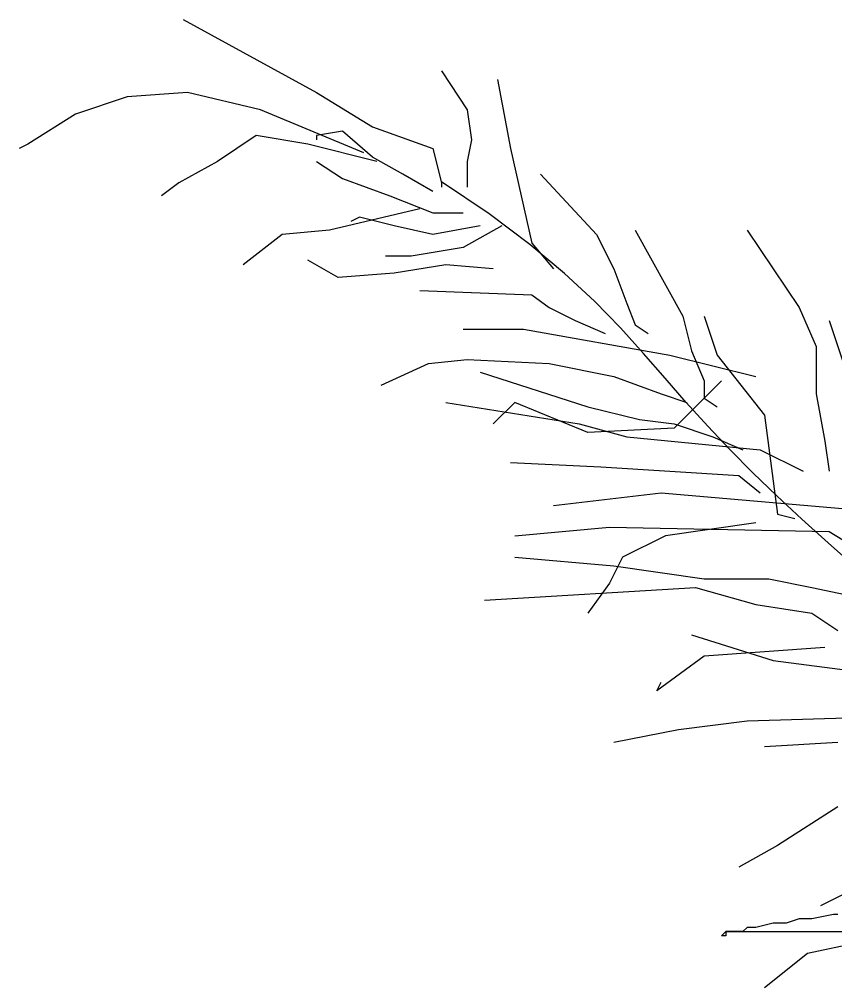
# Model space of a CAD drawing. Header units: millimetres. Extents: x 11966 to 133335, y 1756 to 88592.
# Drawn here: x 34665 to 35956, y 24283 to 25815 of the extents above; entities that cross this region are included whole.
import ezdxf

# ---------------------------------------------------------------- set-up
doc = ezdxf.new("R2010")
doc.units = ezdxf.units.MM

# ---------------------------------------------------------------- blocks, each defined once
blk = doc.blocks.new('A$C4FB75ABC')
at = {"color": 72}
for p, q in [((0.4999, 4.2779), (0.7111, 4.1621)), ((0.9087, 4.1962), (0.9496, 4.1349)), ((0.9973, 4.1826), (1.0177, 4.0736)), ((0.4114, 4.1553), (0.3296, 4.1281)), ((0.5068, 4.1621), (0.4114, 4.1553)), ((0.6226, 4.1349), (0.5068, 4.1621)), ((0.7111, 4.1621), (0.7997, 4.1076)), ((0.3296, 4.1281), (0.2547, 4.0804)), ((0.7861, 4.0668), (0.6226, 4.1349)), ((0.9496, 4.1349), (0.9564, 4.0872)), ((0.7997, 4.1076), (0.8951, 4.0736)), ((0.6158, 4.094), (0.5544, 4.0532)), ((0.6975, 4.0804), (0.6158, 4.094)), ((0.752, 4.1008), (0.7111, 4.094)), ((0.7111, 4.094), (0.7111, 4.0872)), ((0.7997, 4.06), (0.752, 4.1008)), ((0.2547, 4.0804), (0.241, 4.0736)), ((0.8065, 4.0532), (0.6975, 4.0804)), ((0.9564, 4.0872), (0.9496, 4.0532)), ((0.8951, 4.0736), (0.9087, 4.0191)), ((1.0177, 4.0736), (1.0518, 3.9238)), ((0.5544, 4.0532), (0.4931, 4.0191)), ((0.7111, 4.0532), (0.752, 4.0259)), ((0.8474, 4.0327), (0.7997, 4.06)), ((0.9496, 4.0532), (0.9496, 4.0123)), ((0.8951, 4.0055), (0.8474, 4.0327)), ((1.0654, 4.0327), (1.154, 3.9374)), ((0.4931, 4.0191), (0.4659, 3.9987)), ((0.752, 4.0259), (0.827, 3.9987)), ((0.9842, 3.9699), (0.9085, 4.0207)), ((0.9087, 4.0191), (0.9087, 4.0123)), ((0.827, 3.9987), (0.8951, 3.9715)), ((0.8746, 3.9783), (0.7316, 3.9442)), ((0.8951, 3.9715), (0.9428, 3.9715)), ((1.0487, 3.9217), (0.9842, 3.9699)), ((0.7793, 3.9647), (0.7656, 3.9578)), ((0.8338, 3.951), (0.7793, 3.9647)), ((0.7316, 3.9442), (0.6566, 3.9374)), ((0.8951, 3.9374), (0.8338, 3.951)), ((0.97, 3.951), (0.8951, 3.9374)), ((1.0041, 3.951), (0.9428, 3.917)), ((1.2153, 3.9442), (1.2902, 3.808)), ((1.3924, 3.9442), (1.4742, 3.8217)), ((0.6566, 3.9374), (0.5953, 3.8897)), ((1.0518, 3.9238), (1.0858, 3.8829)), ((1.154, 3.9374), (1.1812, 3.8829)), ((0.9428, 3.917), (0.861, 3.9034)), ((1.1035, 3.8758), (1.0487, 3.9217)), ((0.7452, 3.8693), (0.6975, 3.8966)), ((0.861, 3.9034), (0.8201, 3.9034)), ((0.9155, 3.8897), (0.8338, 3.8761)), ((0.9905, 3.8829), (0.9155, 3.8897)), ((1.1812, 3.8829), (1.2017, 3.8285)), ((0.8338, 3.8761), (0.7452, 3.8693)), ((1.1506, 3.8319), (1.1035, 3.8758)), ((0.8746, 3.8489), (1.0518, 3.8421)), ((1.0518, 3.8421), (1.079, 3.8217)), ((1.1917, 3.7897), (1.1506, 3.8319)), ((1.079, 3.8217), (1.1199, 3.8012)), ((1.2017, 3.8285), (1.2153, 3.7944)), ((1.4742, 3.8217), (1.5014, 3.7604)), ((1.1199, 3.8012), (1.1676, 3.7808)), ((1.2902, 3.808), (1.3039, 3.7536)), ((1.3243, 3.808), (1.3447, 3.7467)), ((1.5219, 3.8012), (1.5764, 3.6378)), ((0.9428, 3.7876), (1.0382, 3.7876)), ((1.0382, 3.7876), (1.2698, 3.7467)), ((1.2284, 3.7492), (1.1917, 3.7897)), ((1.2153, 3.7944), (1.2357, 3.7808)), ((1.5014, 3.7604), (1.5014, 3.6855)), ((0.8883, 3.7331), (0.9496, 3.7399)), ((0.9496, 3.7399), (1.079, 3.7331)), ((1.2625, 3.7099), (1.2284, 3.7492)), ((1.2698, 3.7467), (1.4061, 3.7127)), ((1.3039, 3.7536), (1.3243, 3.7059)), ((1.3447, 3.7467), (1.4197, 3.6514)), ((0.8133, 3.6991), (0.8883, 3.7331)), ((1.079, 3.7331), (1.1812, 3.7127)), ((0.97, 3.7195), (1.1403, 3.665)), ((1.1812, 3.7127), (1.2562, 3.6855)), ((1.2959, 3.6716), (1.2625, 3.7099)), ((1.3515, 3.7059), (1.2766, 3.631)), ((1.3243, 3.7059), (1.3243, 3.6787)), ((1.2562, 3.6855), (1.297, 3.6718)), ((1.3243, 3.6787), (1.3447, 3.665)), ((1.5014, 3.6855), (1.5151, 3.6106)), ((0.9155, 3.6718), (1.1267, 3.6378)), ((1.0245, 3.6718), (0.9905, 3.6378)), ((1.1403, 3.6242), (1.0245, 3.6718)), ((1.1403, 3.665), (1.2221, 3.6446)), ((1.3299, 3.6341), (1.2959, 3.6716)), ((1.4197, 3.6514), (1.4401, 3.4948)), ((1.1267, 3.6378), (1.2017, 3.6174)), ((1.2221, 3.6446), (1.2766, 3.6378)), ((1.2766, 3.6378), (1.3379, 3.6174)), ((1.365, 3.5971), (1.3299, 3.6341)), ((1.2766, 3.631), (1.1403, 3.6242)), ((1.2017, 3.6174), (1.4129, 3.5969)), ((1.3379, 3.6174), (1.3856, 3.5969)), ((1.5151, 3.6106), (1.5219, 3.5629)), ((1.4014, 3.5604), (1.365, 3.5971)), ((1.4129, 3.5969), (1.481, 3.5629)), ((1.0177, 3.5765), (1.1608, 3.5697)), ((1.1608, 3.5697), (1.3788, 3.5561)), ((1.3788, 3.5561), (1.4129, 3.5288)), ((1.4393, 3.5237), (1.4014, 3.5604)), ((1.0858, 3.5084), (1.2562, 3.5288)), ((1.2562, 3.5288), (1.5696, 3.5016)), ((1.4788, 3.4868), (1.4393, 3.5237)), ((1.4401, 3.4948), (1.4674, 3.488)), ((1.4061, 3.4812), (1.263, 3.4608)), ((1.5201, 3.4494), (1.4788, 3.4868)), ((1.0245, 3.4608), (1.1744, 3.4744)), ((1.1744, 3.4744), (1.5219, 3.4676)), ((1.5219, 3.4676), (1.5559, 3.4471)), ((1.263, 3.4608), (1.1949, 3.4267)), ((1.5633, 3.4112), (1.5201, 3.4494)), ((1.0245, 3.4267), (1.1812, 3.4131)), ((1.1949, 3.4267), (1.1744, 3.3858)), ((1.1812, 3.4131), (1.3243, 3.3927)), ((1.3243, 3.3927), (1.4265, 3.3927)), ((1.4265, 3.3927), (1.4946, 3.379)), ((0.9768, 3.3586), (1.3107, 3.379)), ((1.1744, 3.3858), (1.1403, 3.3382)), ((1.3107, 3.379), (1.4061, 3.3518)), ((1.4946, 3.379), (1.6854, 3.3382)), ((1.4061, 3.3518), (1.4946, 3.3382)), ((1.4946, 3.3382), (1.5355, 3.3109)), ((1.3039, 3.3041), (1.4333, 3.2633)), ((1.5151, 3.2837), (1.3243, 3.2701)), ((1.3243, 3.2701), (1.2494, 3.2156)), ((1.4333, 3.2633), (1.6445, 3.236)), ((1.2494, 3.2156), (1.2562, 3.2292)), ((1.3924, 3.1679), (1.6104, 3.1748)), ((1.2834, 3.1543), (1.3924, 3.1679)), ((1.1812, 3.1339), (1.2834, 3.1543)), ((1.4197, 3.1271), (1.5355, 3.1339)), ((1.5355, 3.0318), (1.4401, 2.9705)), ((1.4401, 2.9705), (1.3788, 2.9364)), ((1.5491, 2.8956), (1.5082, 2.8751)), ((1.4742, 2.8547), (1.4537, 2.8479)), ((1.4946, 2.8547), (1.4742, 2.8547)), ((1.5287, 2.8615), (1.4946, 2.8547)), ((1.5355, 2.8615), (1.5287, 2.8615)), ((1.3924, 2.8411), (1.3856, 2.8343)), ((1.4061, 2.8411), (1.3924, 2.8411)), ((1.4333, 2.8479), (1.4061, 2.8411)), ((1.4537, 2.8479), (1.4333, 2.8479)), ((1.3515, 2.8275), (1.3584, 2.8343)), ((1.3584, 2.8275), (1.3515, 2.8275)), ((1.3856, 2.8343), (1.3584, 2.8343)), ((1.3584, 2.8343), (1.3584, 2.8275)), ((1.3584, 2.8343), (1.5423, 2.8343)), ((1.4878, 2.8002), (1.6173, 2.8275)), ((1.4197, 2.7458), (1.4878, 2.8002))]:
    blk.add_line(p, q, dxfattribs=at)

msp = doc.modelspace()

# ---------------------------------------------------------------- block references
at = {"xscale": 1000, "yscale": 1000, "zscale": 1000}
msp.add_blockref('A$C4FB75ABC', (34424.1, 21537.3), dxfattribs=at)

doc.saveas('drawing.dxf')
